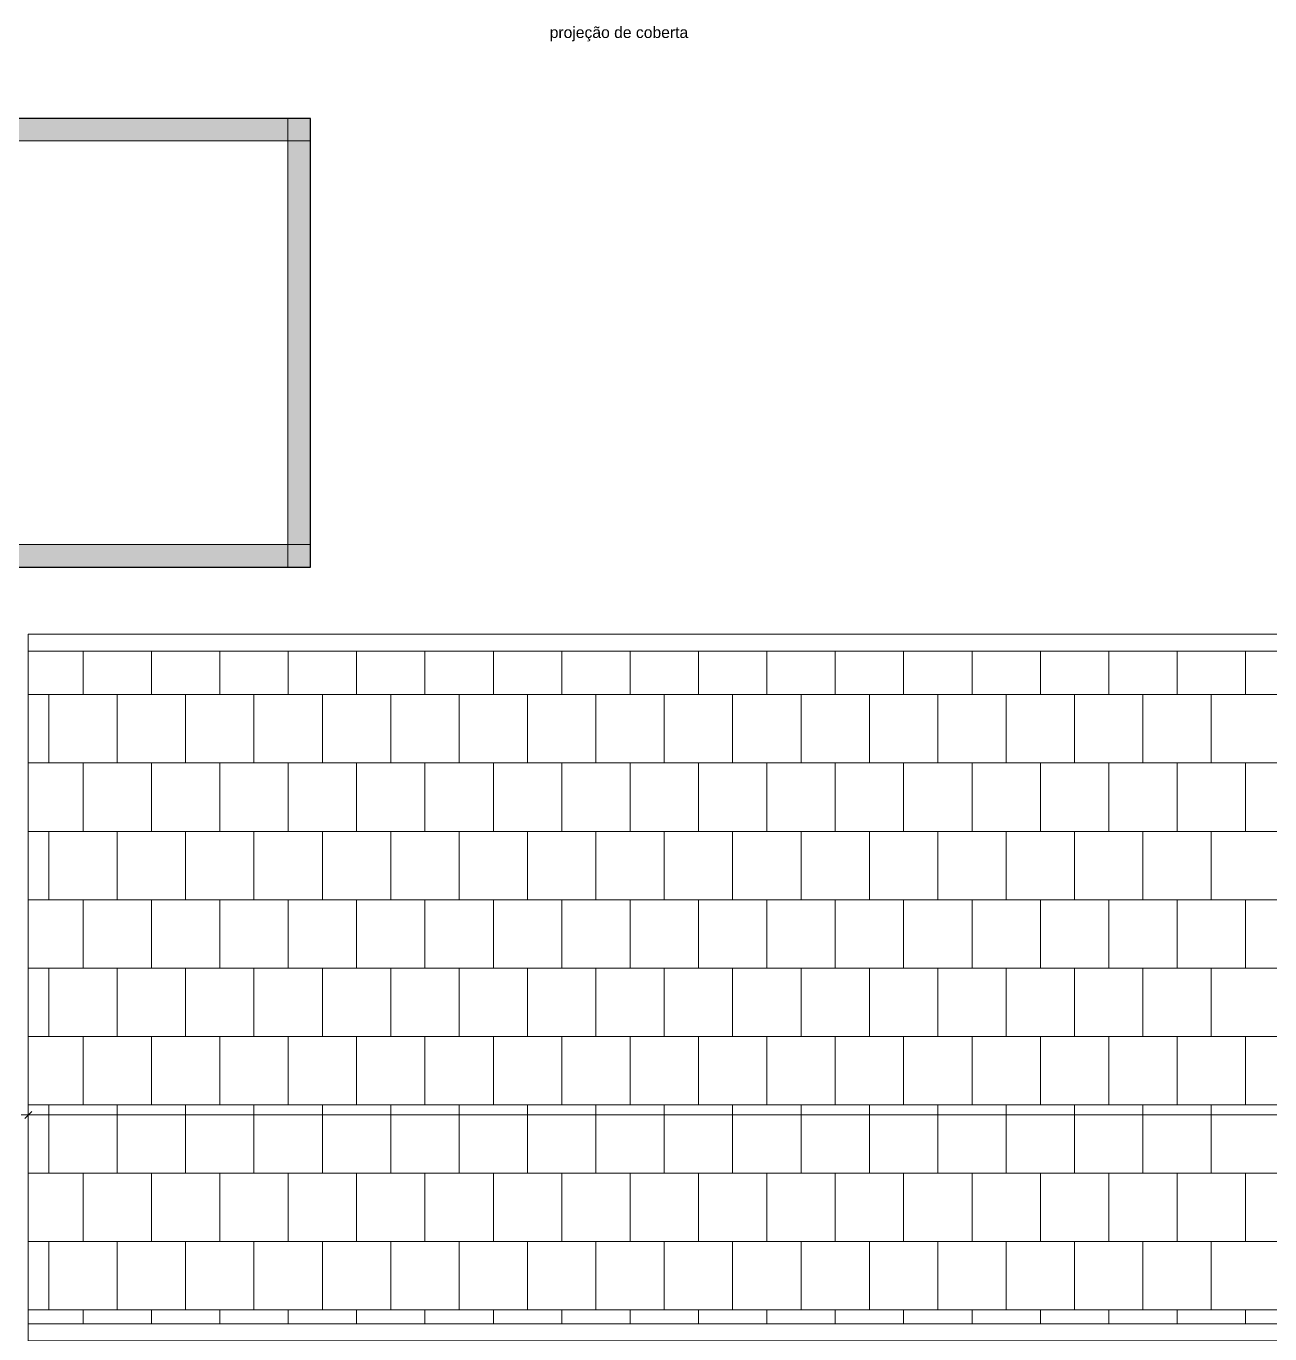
# Model space of a CAD drawing. Header units: metres. Extents: x 5 to 242, y -3 to 162.
# Drawn here: x 180.59 to 191.67, y 86.81 to 98.46 of the extents above; entities that cross this region are included whole.
import ezdxf

# ---------------------------------------------------------------- set-up
doc = ezdxf.new("R2010")
doc.units = ezdxf.units.M
doc.linetypes.add('IMPORT-Dashed _3_', pattern=[0.75, 0.5, -0.25])
doc.layers.add('1053_ARQ_BASE_MATADOURO_dwg', color=7, linetype='Continuous', lineweight=5, true_color=0x767676)
for name, color, linetype, lineweight in [('A-COTAS', 7, 'Continuous', 9), ('A-ESQ-PORTAS', 7, 'Continuous', 20), ('A-PAREDE', 7, 'Continuous', 30), ('A-PISO', 7, 'Continuous', 5), ('A-TEXTO1', 7, 'Continuous', 5), ('A-WALL', 7, 'Continuous', 9), ('A_PROJEÇÃO', 7, 'IMPORT-Dashed _3_', 5)]:
    doc.layers.add(name, color=color, linetype=linetype, lineweight=lineweight)
doc.styles.add('Arial_5', font='arial.ttf', dxfattribs={"height": 0.1})

# ---------------------------------------------------------------- blocks, each defined once
blk = doc.blocks.new('1053_ARQ_BASE_MATADOURO_dwg_PU-Tick-4039619-TÉRREO 1_20')
at = {"layer": 'A-COTAS', "color": 253, "true_color": 0xaaaaaa}
for p, q in [((1, 0), (-1, 0)), ((-0.5, -0.5), (0.5, 0.5)), ((0, -1), (0, 1))]:
    blk.add_line(p, q, dxfattribs=at)
blk = doc.blocks.new('1053_ARQ_BASE_MATADOURO_dwg_arq geral tgov-4039641-TÉRREO 1_20')
at = {"color": 253, "lineweight": 5, "true_color": 0xaaaaaa}
blk.add_line((47.259, 9.706), (23.997, 9.706), dxfattribs=at)
at = {"color": 253, "lineweight": 5, "true_color": 0xaaaaaa, "flags": 128}
blk.add_lwpolyline([(23.997, 3.707), (62.5, 3.707), (62.5, 3.556), (23.997, 3.556), (23.997, 3.707), (23.997, 9.856), (47.259, 9.856)], dxfattribs=at)
at = {"layer": 'A-COTAS', "color": 253, "true_color": 0xaaaaaa}
blk.add_line((60.938, 5.571), (24.06, 5.571), dxfattribs=at)
at = {"layer": 'A-ESQ-PORTAS', "color": 253, "true_color": 0xaaaaaa, "flags": 128}
blk.add_lwpolyline([(23.997, 0.86), (23.997, 3.707), (39.849, 3.707)], dxfattribs=at)
at = {"layer": 'A-PAREDE', "color": 253, "true_color": 0xaaaaaa, "flags": 128}
blk.add_lwpolyline([(22.513, 10.456), (26.513, 10.456), (26.513, 14.456), (22.513, 14.456)], close=True, dxfattribs=at)
at = {"layer": 'A-PISO', "color": 253, "true_color": 0xaaaaaa}
for p, q in [((24.486, 9.318), (24.486, 9.706)), ((25.096, 9.318), (25.096, 9.706)), ((25.705, 9.318), (25.705, 9.706)), ((26.315, 9.318), (26.315, 9.706)), ((26.924, 9.318), (26.924, 9.706)), ((27.534, 9.318), (27.534, 9.706)), ((28.144, 9.318), (28.144, 9.706)), ((28.753, 9.318), (28.753, 9.706)), ((29.363, 9.318), (29.363, 9.706)), ((29.972, 9.318), (29.972, 9.706)), ((30.582, 9.318), (30.582, 9.706)), ((31.192, 9.318), (31.192, 9.706)), ((31.801, 9.318), (31.801, 9.706)), ((32.411, 9.318), (32.411, 9.706)), ((33.02, 9.318), (33.02, 9.706)), ((33.63, 9.318), (33.63, 9.706)), ((34.24, 9.318), (34.24, 9.706)), ((34.849, 9.318), (34.849, 9.706)), ((23.997, 9.318), (62.5, 9.318)), ((24.181, 8.709), (24.181, 9.318)), ((24.791, 8.709), (24.791, 9.318)), ((25.4, 8.709), (25.4, 9.318)), ((26.01, 8.709), (26.01, 9.318)), ((26.62, 8.709), (26.62, 9.318)), ((27.229, 8.709), (27.229, 9.318)), ((27.839, 8.709), (27.839, 9.318)), ((28.448, 8.709), (28.448, 9.318)), ((29.058, 8.709), (29.058, 9.318)), ((29.668, 8.709), (29.668, 9.318)), ((30.277, 8.709), (30.277, 9.318)), ((30.887, 8.709), (30.887, 9.318)), ((31.496, 8.709), (31.496, 9.318)), ((32.106, 8.709), (32.106, 9.318)), ((32.716, 8.709), (32.716, 9.318)), ((33.325, 8.709), (33.325, 9.318)), ((33.935, 8.709), (33.935, 9.318)), ((34.544, 8.709), (34.544, 9.318)), ((23.997, 8.709), (62.5, 8.709)), ((24.486, 8.099), (24.486, 8.709)), ((25.096, 8.099), (25.096, 8.709)), ((25.705, 8.099), (25.705, 8.709)), ((26.315, 8.099), (26.315, 8.709)), ((26.924, 8.099), (26.924, 8.709)), ((27.534, 8.099), (27.534, 8.709)), ((28.144, 8.099), (28.144, 8.709)), ((28.753, 8.099), (28.753, 8.709)), ((29.363, 8.099), (29.363, 8.709)), ((29.972, 8.099), (29.972, 8.709)), ((30.582, 8.099), (30.582, 8.709)), ((31.192, 8.099), (31.192, 8.709)), ((31.801, 8.099), (31.801, 8.709)), ((32.411, 8.099), (32.411, 8.709)), ((33.02, 8.099), (33.02, 8.709)), ((33.63, 8.099), (33.63, 8.709)), ((34.24, 8.099), (34.24, 8.709)), ((34.849, 8.099), (34.849, 8.709)), ((23.997, 8.099), (62.5, 8.099)), ((24.181, 7.489), (24.181, 8.099)), ((24.791, 7.489), (24.791, 8.099)), ((25.4, 7.489), (25.4, 8.099)), ((26.01, 7.489), (26.01, 8.099)), ((26.62, 7.489), (26.62, 8.099)), ((27.229, 7.489), (27.229, 8.099)), ((27.839, 7.489), (27.839, 8.099)), ((28.448, 7.489), (28.448, 8.099)), ((29.058, 7.489), (29.058, 8.099)), ((29.668, 7.489), (29.668, 8.099)), ((30.277, 7.489), (30.277, 8.099)), ((30.887, 7.489), (30.887, 8.099)), ((31.496, 7.489), (31.496, 8.099)), ((32.106, 7.489), (32.106, 8.099)), ((32.716, 7.489), (32.716, 8.099)), ((33.325, 7.489), (33.325, 8.099)), ((33.935, 7.489), (33.935, 8.099)), ((34.544, 7.489), (34.544, 8.099)), ((23.997, 7.489), (62.5, 7.489)), ((24.486, 6.88), (24.486, 7.489)), ((25.096, 6.88), (25.096, 7.489)), ((25.705, 6.88), (25.705, 7.489)), ((26.315, 6.88), (26.315, 7.489)), ((26.924, 6.88), (26.924, 7.489)), ((27.534, 6.88), (27.534, 7.489)), ((28.144, 6.88), (28.144, 7.489)), ((28.753, 6.88), (28.753, 7.489)), ((29.363, 6.88), (29.363, 7.489)), ((29.972, 6.88), (29.972, 7.489)), ((30.582, 6.88), (30.582, 7.489)), ((31.192, 6.88), (31.192, 7.489)), ((31.801, 6.88), (31.801, 7.489)), ((32.411, 6.88), (32.411, 7.489)), ((33.02, 6.88), (33.02, 7.489)), ((33.63, 6.88), (33.63, 7.489)), ((34.24, 6.88), (34.24, 7.489)), ((34.849, 6.88), (34.849, 7.489)), ((23.997, 6.88), (62.5, 6.88)), ((24.181, 6.27), (24.181, 6.88)), ((24.791, 6.27), (24.791, 6.88)), ((25.4, 6.27), (25.4, 6.88)), ((26.01, 6.27), (26.01, 6.88)), ((26.62, 6.27), (26.62, 6.88)), ((27.229, 6.27), (27.229, 6.88)), ((27.839, 6.27), (27.839, 6.88)), ((28.448, 6.27), (28.448, 6.88)), ((29.058, 6.27), (29.058, 6.88)), ((29.668, 6.27), (29.668, 6.88)), ((30.277, 6.27), (30.277, 6.88)), ((30.887, 6.27), (30.887, 6.88)), ((31.496, 6.27), (31.496, 6.88)), ((32.106, 6.27), (32.106, 6.88)), ((32.716, 6.27), (32.716, 6.88)), ((33.325, 6.27), (33.325, 6.88)), ((33.935, 6.27), (33.935, 6.88)), ((34.544, 6.27), (34.544, 6.88)), ((23.997, 6.27), (62.5, 6.27)), ((24.486, 5.661), (24.486, 6.27)), ((25.096, 5.661), (25.096, 6.27)), ((25.705, 5.661), (25.705, 6.27)), ((26.315, 5.661), (26.315, 6.27)), ((26.924, 5.661), (26.924, 6.27)), ((27.534, 5.661), (27.534, 6.27)), ((28.144, 5.661), (28.144, 6.27)), ((28.753, 5.661), (28.753, 6.27)), ((29.363, 5.661), (29.363, 6.27)), ((29.972, 5.661), (29.972, 6.27)), ((30.582, 5.661), (30.582, 6.27)), ((31.192, 5.661), (31.192, 6.27)), ((31.801, 5.661), (31.801, 6.27)), ((32.411, 5.661), (32.411, 6.27)), ((33.02, 5.661), (33.02, 6.27)), ((33.63, 5.661), (33.63, 6.27)), ((34.24, 5.661), (34.24, 6.27)), ((34.849, 5.661), (34.849, 6.27)), ((23.997, 5.661), (62.5, 5.661)), ((24.181, 5.051), (24.181, 5.661)), ((24.791, 5.051), (24.791, 5.661)), ((25.4, 5.051), (25.4, 5.661)), ((26.01, 5.051), (26.01, 5.661)), ((26.62, 5.051), (26.62, 5.661)), ((27.229, 5.051), (27.229, 5.661)), ((27.839, 5.051), (27.839, 5.661)), ((28.448, 5.051), (28.448, 5.661)), ((29.058, 5.051), (29.058, 5.661)), ((29.668, 5.051), (29.668, 5.661)), ((30.277, 5.051), (30.277, 5.661)), ((30.887, 5.051), (30.887, 5.661)), ((31.496, 5.051), (31.496, 5.661)), ((32.106, 5.051), (32.106, 5.661)), ((32.716, 5.051), (32.716, 5.661)), ((33.325, 5.051), (33.325, 5.661)), ((33.935, 5.051), (33.935, 5.661)), ((34.544, 5.051), (34.544, 5.661)), ((23.997, 5.051), (62.5, 5.051)), ((24.486, 4.441), (24.486, 5.051)), ((25.096, 4.441), (25.096, 5.051)), ((25.705, 4.441), (25.705, 5.051)), ((26.315, 4.441), (26.315, 5.051)), ((26.924, 4.441), (26.924, 5.051)), ((27.534, 4.441), (27.534, 5.051)), ((28.144, 4.441), (28.144, 5.051)), ((28.753, 4.441), (28.753, 5.051)), ((29.363, 4.441), (29.363, 5.051)), ((29.972, 4.441), (29.972, 5.051)), ((30.582, 4.441), (30.582, 5.051)), ((31.192, 4.441), (31.192, 5.051)), ((31.801, 4.441), (31.801, 5.051)), ((32.411, 4.441), (32.411, 5.051)), ((33.02, 4.441), (33.02, 5.051)), ((33.63, 4.441), (33.63, 5.051)), ((34.24, 4.441), (34.24, 5.051)), ((34.849, 4.441), (34.849, 5.051)), ((23.997, 4.441), (62.5, 4.441)), ((24.181, 3.832), (24.181, 4.441)), ((24.791, 3.832), (24.791, 4.441)), ((25.4, 3.832), (25.4, 4.441)), ((26.01, 3.832), (26.01, 4.441)), ((26.62, 3.832), (26.62, 4.441)), ((27.229, 3.832), (27.229, 4.441)), ((27.839, 3.832), (27.839, 4.441)), ((28.448, 3.832), (28.448, 4.441)), ((29.058, 3.832), (29.058, 4.441)), ((29.668, 3.832), (29.668, 4.441)), ((30.277, 3.832), (30.277, 4.441)), ((30.887, 3.832), (30.887, 4.441)), ((31.496, 3.832), (31.496, 4.441)), ((32.106, 3.832), (32.106, 4.441)), ((32.716, 3.832), (32.716, 4.441)), ((33.325, 3.832), (33.325, 4.441)), ((33.935, 3.832), (33.935, 4.441)), ((34.544, 3.832), (34.544, 4.441)), ((23.997, 3.832), (62.5, 3.832)), ((24.486, 3.707), (24.486, 3.832)), ((25.096, 3.707), (25.096, 3.832)), ((25.705, 3.707), (25.705, 3.832)), ((26.315, 3.706), (26.315, 3.832)), ((26.924, 3.706), (26.924, 3.832)), ((27.534, 3.706), (27.534, 3.832)), ((28.144, 3.706), (28.144, 3.832)), ((28.753, 3.706), (28.753, 3.832)), ((29.363, 3.706), (29.363, 3.832)), ((29.972, 3.706), (29.972, 3.832)), ((30.582, 3.706), (30.582, 3.832)), ((31.192, 3.706), (31.192, 3.832)), ((31.801, 3.706), (31.801, 3.832)), ((32.411, 3.706), (32.411, 3.832)), ((33.02, 3.706), (33.02, 3.832)), ((33.63, 3.706), (33.63, 3.832)), ((34.24, 3.706), (34.24, 3.832)), ((34.849, 3.706), (34.849, 3.832))]:
    blk.add_line(p, q, dxfattribs=at)
at = {"layer": 'A_PROJEÇÃO', "color": 253, "true_color": 0xaaaaaa}
for p, q in [((26.313, 10.456), (26.313, 14.456)), ((26.513, 14.256), (22.513, 14.256)), ((22.513, 10.656), (26.513, 10.656))]:
    blk.add_line(p, q, dxfattribs=at)
at = {"xscale": 0.0625, "yscale": 0.0625, "zscale": 0.0625, "rotation": 180}
blk.add_blockref('1053_ARQ_BASE_MATADOURO_dwg_PU-Tick-4039619-TÉRREO 1_20', (23.997, 5.571), dxfattribs=at)
at = {"xscale": 0.0625, "yscale": 0.0625, "zscale": 0.0625}
blk.add_blockref('1053_ARQ_BASE_MATADOURO_dwg_PU-Tick-4039619-TÉRREO 1_20', (23.997, 5.571), dxfattribs=at)
at = {"layer": 'A-TEXTO1', "insert": (28.646, 15.273), "char_height": 0.1, "width": 1.47646, "attachment_point": 1, "line_spacing_factor": 0.941778, "style": 'Arial_5'}
blk.add_mtext('projeção de coberta', dxfattribs=at)
blk = doc.blocks.new('1053_ARQ_BASE_MATADOURO_dwg-3625622-TÉRREO 1_20')
blk.add_blockref('1053_ARQ_BASE_MATADOURO_dwg_arq geral tgov-4039641-TÉRREO 1_20', (130.21, 83.186))

msp = doc.modelspace()

# ---------------------------------------------------------------- hatches: boundary and pattern name
at = {"layer": 'A-WALL', "true_color": 0xeaeaea, "transparency": 33554483}
for points in [[(179.121, 97.442), (183.121, 97.442), (183.121, 97.642), (179.121, 97.642)], [(182.921, 93.642), (183.121, 93.642), (183.121, 97.442), (182.921, 97.442), (182.921, 93.842)], [(182.921, 93.642), (182.921, 93.842), (179.321, 93.842), (179.321, 93.642), (182.269, 93.642)]]:
    msp.add_hatch(color=254, dxfattribs=at).paths.add_polyline_path(points)

# ---------------------------------------------------------------- linework, layer by layer
at = {"layer": 'A-WALL', "color": 253, "true_color": 0xaaaaaa}
for p, q in [((179.121, 97.642), (183.121, 97.642)), ((183.121, 97.642), (183.121, 93.642)), ((183.121, 93.642), (179.121, 93.642))]:
    msp.add_line(p, q, dxfattribs=at)
at = {"layer": 'A-WALL', "color": 9, "true_color": 0xbdbdbd}
for p, q in [((179.321, 97.442), (182.921, 97.442)), ((182.921, 97.442), (182.921, 93.842)), ((182.921, 93.842), (179.321, 93.842))]:
    msp.add_line(p, q, dxfattribs=at)

# ---------------------------------------------------------------- block references
at = {"layer": '1053_ARQ_BASE_MATADOURO_dwg', "color": 253, "true_color": 0xaaaaaa}
msp.add_blockref('1053_ARQ_BASE_MATADOURO_dwg-3625622-TÉRREO 1_20', (26.399, 0), dxfattribs=at)

doc.saveas('drawing.dxf')
